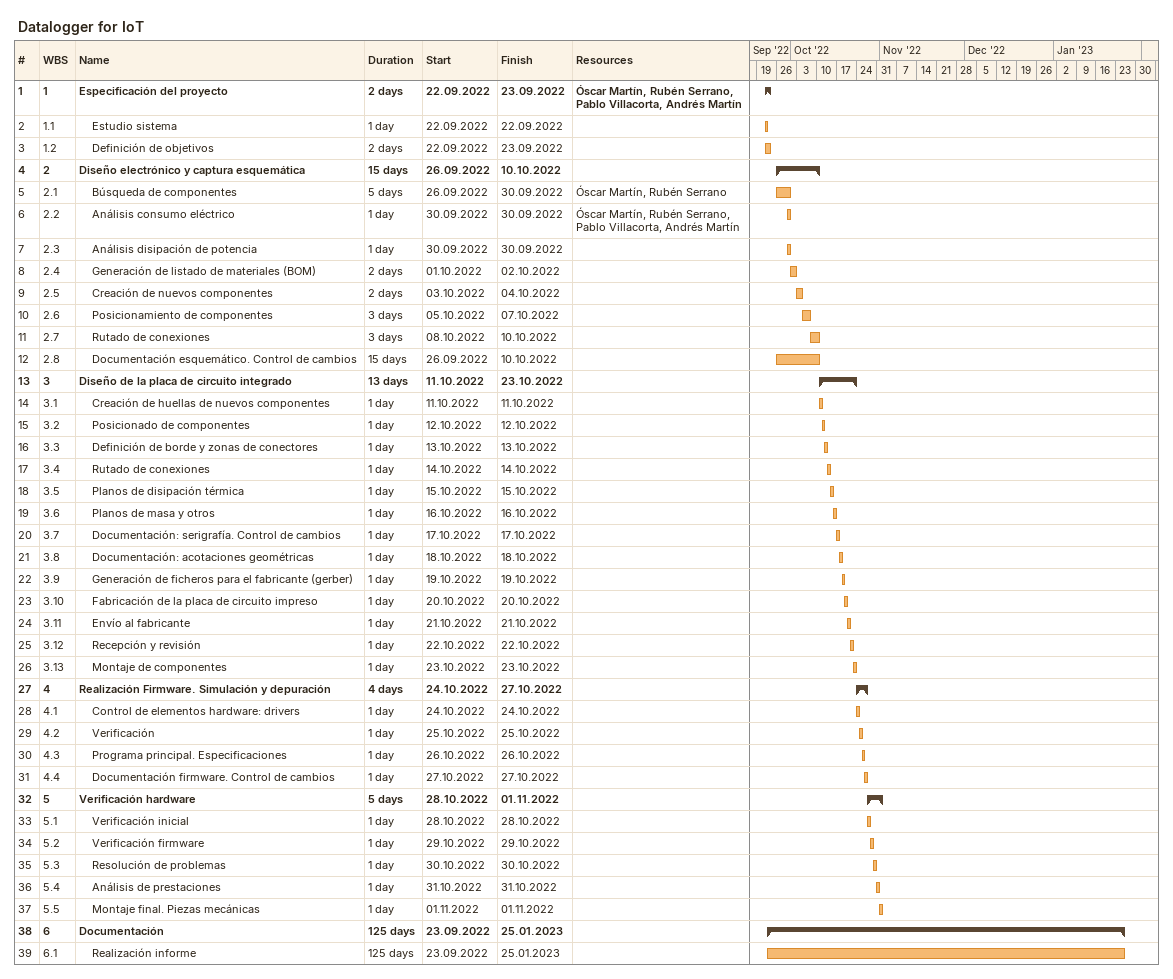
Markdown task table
Datalogger for IoT

| ID | WBS | Task | Duration | Start | Finish | Resources |
|---|---|---|---|---|---|---|
| 1 | 1 | **Especificación del proyecto** | 2d | 2022-09-22 | 2022-09-23 | Óscar Martín, Rubén Serrano, Pablo Villacorta, Andrés Martín |
| 2 | 1.1 | Estudio sistema | 1d | 2022-09-22 | 2022-09-22 |  |
| 3 | 1.2 | Definición de objetivos | 2d | 2022-09-22 | 2022-09-23 |  |
| 4 | 2 | **Diseño electrónico y captura esquemática** | 15d | 2022-09-26 | 2022-10-10 |  |
| 5 | 2.1 | Búsqueda de componentes | 5d | 2022-09-26 | 2022-09-30 | Óscar Martín, Rubén Serrano |
| 6 | 2.2 | Análisis consumo eléctrico | 1d | 2022-09-30 | 2022-09-30 | Óscar Martín, Rubén Serrano, Pablo Villacorta, Andrés Martín |
| 7 | 2.3 | Análisis disipación de potencia | 1d | 2022-09-30 | 2022-09-30 |  |
| 8 | 2.4 | Generación de listado de materiales (BOM) | 2d | 2022-10-01 | 2022-10-02 |  |
| 9 | 2.5 | Creación de nuevos componentes | 2d | 2022-10-03 | 2022-10-04 |  |
| 10 | 2.6 | Posicionamiento de componentes | 3d | 2022-10-05 | 2022-10-07 |  |
| 11 | 2.7 | Rutado de conexiones | 3d | 2022-10-08 | 2022-10-10 |  |
| 12 | 2.8 | Documentación esquemático. Control de cambios | 15d | 2022-09-26 | 2022-10-10 |  |
| 13 | 3 | **Diseño de la placa de circuito integrado** | 13d | 2022-10-11 | 2022-10-23 |  |
| 14 | 3.1 | Creación de huellas de nuevos componentes | 1d | 2022-10-11 | 2022-10-11 |  |
| 15 | 3.2 | Posicionado de componentes | 1d | 2022-10-12 | 2022-10-12 |  |
| 16 | 3.3 | Definición de borde y zonas de conectores | 1d | 2022-10-13 | 2022-10-13 |  |
| 17 | 3.4 | Rutado de conexiones | 1d | 2022-10-14 | 2022-10-14 |  |
| 18 | 3.5 | Planos de disipación térmica | 1d | 2022-10-15 | 2022-10-15 |  |
| 19 | 3.6 | Planos de masa y otros | 1d | 2022-10-16 | 2022-10-16 |  |
| 20 | 3.7 | Documentación: serigrafía. Control de cambios | 1d | 2022-10-17 | 2022-10-17 |  |
| 21 | 3.8 | Documentación: acotaciones geométricas | 1d | 2022-10-18 | 2022-10-18 |  |
| 22 | 3.9 | Generación de ficheros para el fabricante (gerber) | 1d | 2022-10-19 | 2022-10-19 |  |
| 23 | 3.10 | Fabricación de la placa de circuito impreso | 1d | 2022-10-20 | 2022-10-20 |  |
| 24 | 3.11 | Envío al fabricante | 1d | 2022-10-21 | 2022-10-21 |  |
| 25 | 3.12 | Recepción y revisión | 1d | 2022-10-22 | 2022-10-22 |  |
| 26 | 3.13 | Montaje de componentes | 1d | 2022-10-23 | 2022-10-23 |  |
| 27 | 4 | **Realización Firmware. Simulación y depuración** | 4d | 2022-10-24 | 2022-10-27 |  |
| 28 | 4.1 | Control de elementos hardware: drivers | 1d | 2022-10-24 | 2022-10-24 |  |
| 29 | 4.2 | Verificación | 1d | 2022-10-25 | 2022-10-25 |  |
| 30 | 4.3 | Programa principal. Especificaciones | 1d | 2022-10-26 | 2022-10-26 |  |
| 31 | 4.4 | Documentación firmware. Control de cambios | 1d | 2022-10-27 | 2022-10-27 |  |
| 32 | 5 | **Verificación hardware** | 5d | 2022-10-28 | 2022-11-01 |  |
| 33 | 5.1 | Verificación inicial | 1d | 2022-10-28 | 2022-10-28 |  |
| 34 | 5.2 | Verificación firmware | 1d | 2022-10-29 | 2022-10-29 |  |
| 35 | 5.3 | Resolución de problemas | 1d | 2022-10-30 | 2022-10-30 |  |
| 36 | 5.4 | Análisis de prestaciones | 1d | 2022-10-31 | 2022-10-31 |  |
| 37 | 5.5 | Montaje final. Piezas mecánicas | 1d | 2022-11-01 | 2022-11-01 |  |
| 38 | 6 | **Documentación** | 125d | 2022-09-23 | 2023-01-25 |  |
| 39 | 6.1 | Realización informe | 125d | 2022-09-23 | 2023-01-25 |  |
